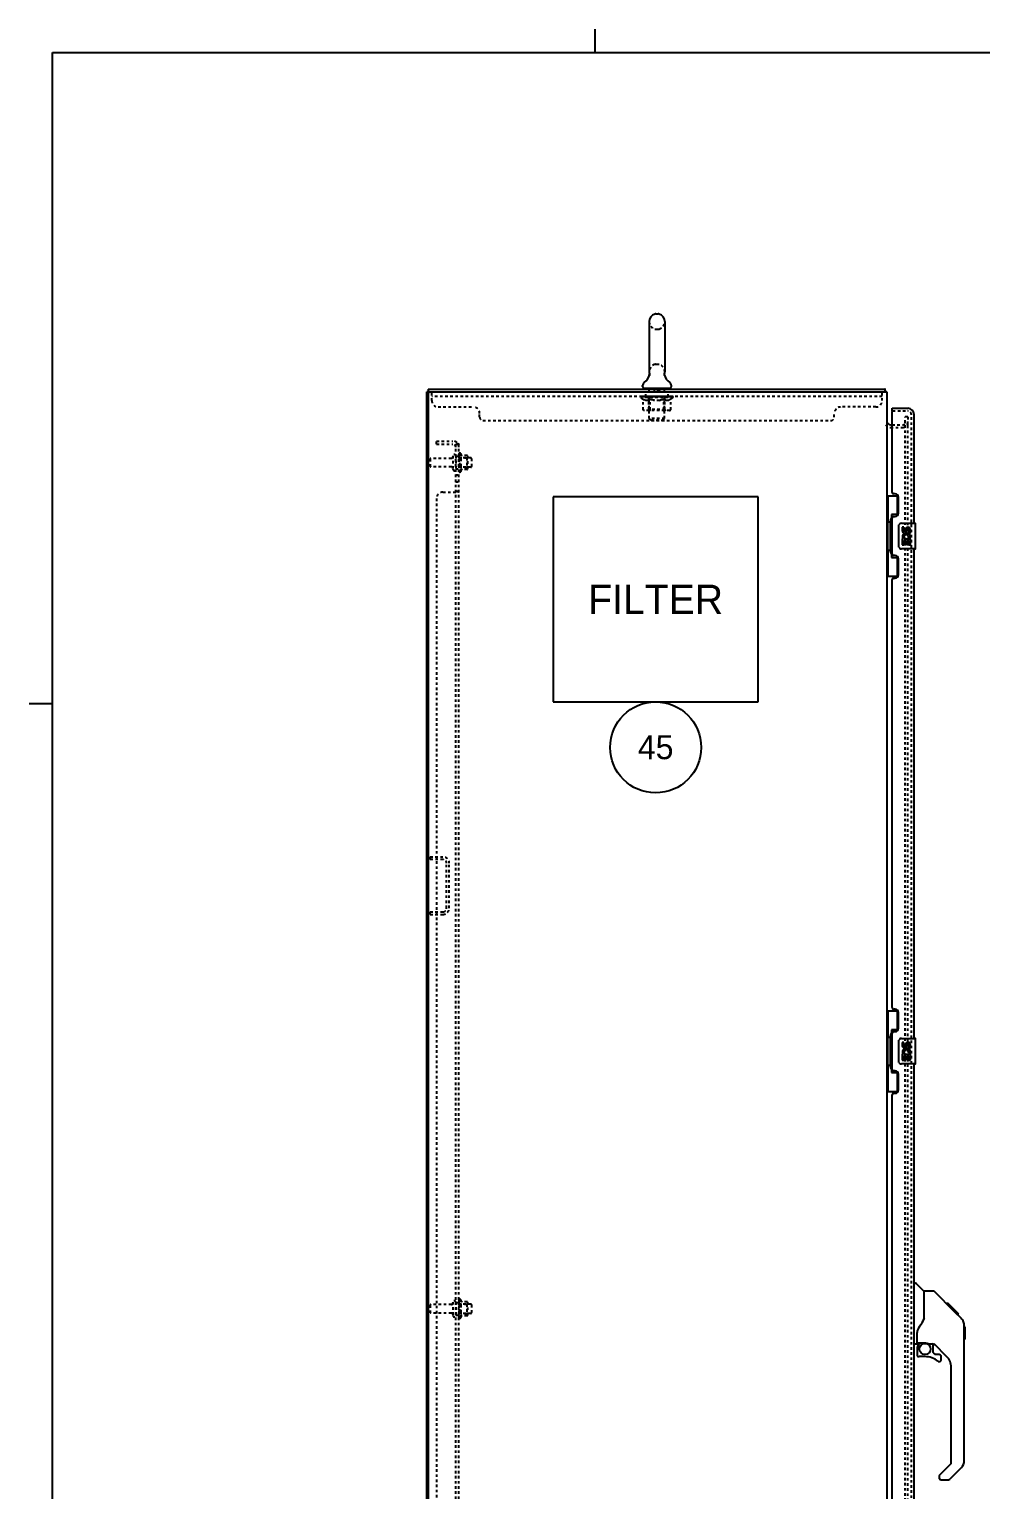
# Model space of a CAD drawing. Header units: inches. Extents: x -15 to 162, y -14 to 102.
# Drawn here: x -14.7 to 22.6, y 44.4 to 101.6 of the extents above; entities that cross this region are included whole.
import ezdxf
from ezdxf.enums import TextEntityAlignment as Align

# ---------------------------------------------------------------- set-up
doc = ezdxf.new("R2010")
doc.units = ezdxf.units.IN
doc.header["$MEASUREMENT"] = 0
doc.linetypes.add('HIDDEN', pattern=[0.2, 0.1, -0.1])
for name, color, linetype in [('ATTRIBUTE', 3, 'Continuous'), ('DEFAULT_2', 8, 'HIDDEN'), ('MAIN_OR_RIGHT_DOOR_ASSEMBLY', 7, 'Continuous'), ('SECONDARY_OR_LEFT_DOOR_ASSEMBLY', 7, 'Continuous'), ('SUBPANEL', 7, 'Continuous'), ('TITLE BLOCK', 8, 'Continuous')]:
    doc.layers.add(name, color=color, linetype=linetype)

# ---------------------------------------------------------------- blocks, each defined once
blk = doc.blocks.new('*U15')
at = {"layer": 'TITLE BLOCK'}
for p, q in [((4.125, 0), (4.125, 0.176)), ((0, -22.002), (0, 0)), ((0, 0), (33.98, 0)), ((0, -4.951), (-0.176, -4.951))]:
    blk.add_line(p, q, dxfattribs=at)
at = {"layer": 'ATTRIBUTE'}
for tag, height, p in [('DESDATE', 0.138, (29.855, -20.363)), ('DESCRIPTION1', 0.138, (29.029, -20.894)), ('DESCRIPTION2', 0.138, (29.029, -21.117)), ('SHEET', 0.22, (26.554, -21.287)), ('MACHNAME1', 0.138, (29.029, -21.614)), ('DRAWINGNUM', 0.22, (32.33, -21.7)), ('MACHNAME2', 0.138, (29.029, -21.837))]:
    blk.add_attdef(tag, text='', height=height, dxfattribs=at).set_placement(p, align=Align.MIDDLE)
blk.add_attdef('TOTAL', text='', height=0.22, dxfattribs=at).set_placement((26.554, -21.837), align=Align.MIDDLE_CENTER)
blk = doc.blocks.new('ENCLOSURE')
at = {"color": 7, "linetype": 'Continuous'}
for p, q in [((9.842, 90.437), (9.929, 90.437)), ((9.579, 90.137), (9.579, 88.162)), ((10.191, 90.137), (10.191, 88.162)), ((10.18, 88.073), (10.181, 88.078)), ((10.18, 88.068), (10.18, 88.073)), ((10.18, 88.063), (10.18, 88.068)), ((10.18, 88.058), (10.18, 88.063)), ((10.18, 88.053), (10.18, 88.058)), ((10.18, 88.048), (10.18, 88.053)), ((10.181, 88.043), (10.18, 88.048)), ((10.181, 88.078), (10.182, 88.083)), ((10.182, 88.088), (10.183, 88.092)), ((10.182, 88.083), (10.182, 88.088)), ((0.937, 87.491), (0.937, 87.387)), ((0.937, 87.491), (18.808, 87.491)), ((9.323, 87.59), (9.323, 87.63)), ((9.385, 87.521), (9.385, 87.491)), ((10.385, 87.521), (9.385, 87.521)), ((9.586, 88.019), (9.584, 88.014)), ((10.181, 88.038), (10.18, 88.043)), ((10.182, 88.033), (10.181, 88.038)), ((10.183, 88.029), (10.182, 88.033)), ((10.184, 88.025), (10.183, 88.029)), ((10.385, 87.521), (10.385, 87.491)), ((10.448, 87.59), (10.448, 87.63)), ((18.808, 87.491), (18.808, 87.387)), ((0.937, 87.387), (0.885, 87.387)), ((18.822, 87.446), (18.82, 87.461)), ((19.028, 86.095), (19.089, 86.095))]:
    blk.add_line(p, q, dxfattribs=at)
at = {"color": 3, "linetype": 'Continuous'}
for p, q in [((0.885, 15.595), (0.885, 87.387)), ((0.937, 87.387), (18.885, 87.387)), ((0.937, 87.325), (0.937, 15.658)), ((18.885, 87.387), (18.885, 15.595))]:
    blk.add_line(p, q, dxfattribs=at)
at = {"color": 7, "linetype": 'Continuous'}
for points in [[(9.588, 88.092), (9.589, 88.088), (9.589, 88.083), (9.59, 88.078), (9.591, 88.073), (9.591, 88.068), (9.591, 88.063), (9.591, 88.058), (9.591, 88.053), (9.591, 88.048), (9.59, 88.043), (9.59, 88.038), (9.589, 88.033), (9.588, 88.029), (9.587, 88.024), (9.586, 88.019)], [(18.82, 87.461), (18.82, 87.466), (18.819, 87.47), (18.819, 87.474), (18.818, 87.477), (18.818, 87.48), (18.817, 87.483), (18.816, 87.486), (18.815, 87.488), (18.813, 87.489), (18.812, 87.49), (18.811, 87.491), (18.81, 87.491), (18.808, 87.491)], [(18.835, 87.395), (18.833, 87.397), (18.832, 87.4), (18.83, 87.403), (18.829, 87.407), (18.827, 87.411), (18.826, 87.416), (18.825, 87.42), (18.824, 87.425), (18.823, 87.431), (18.823, 87.436), (18.822, 87.441), (18.822, 87.446)]]:
    blk.add_lwpolyline(points, dxfattribs=at)
for centre, radius, start, end in [((9.885, 90.137), 0.306, 105.6303, 180), ((9.842, 90.293), 0.144, 90, 105.6303), ((9.929, 90.293), 0.144, 74.3697, 90), ((9.885, 90.137), 0.306, 0, 74.3697), ((9.088, 88.178), 0.523, 304.6624, 347.2389), ((9.885, 88.162), 0.306, 180, 193.2053), ((10.683, 88.178), 0.523, 192.7611, 235.3376), ((9.885, 88.162), 0.306, 346.7947, 0), ((9.467, 87.63), 0.144, 124.6624, 180), ((9.392, 87.59), 0.069, 180, 265), ((10.379, 87.59), 0.069, 275, 0), ((10.304, 87.63), 0.144, 360, 55.3376), ((18.639, 87.245), 0.246, 35.3305, 37.3941), ((19.028, 86.238), 0.142, 180, 270)]:
    blk.add_arc(centre, radius, start, end, dxfattribs=at)
at = {"color": 3, "linetype": 'Continuous'}
blk.add_arc((1, 87.325), 0.0625, 90, 180, dxfattribs=at)
at = {"layer": 'DEFAULT_2', "color": 8, "linetype": 'HIDDEN'}
for p, q in [((9.842, 89.837), (9.929, 89.837)), ((9.842, 88.462), (9.929, 88.462)), ((9.573, 87.521), (9.573, 87.491)), ((9.585, 86.34), (9.585, 87.491)), ((9.78, 87.511), (9.78, 87.431)), ((9.99, 87.511), (9.99, 87.431)), ((10.185, 86.34), (10.185, 87.491)), ((10.198, 87.521), (10.198, 87.491)), ((1.073, 87.042), (1.073, 87.387)), ((18.698, 87.2), (1.073, 87.2)), ((9.252, 87.161), (9.252, 87.207)), ((9.352, 87.091), (9.252, 87.161)), ((10.519, 87.161), (9.252, 87.161)), ((9.262, 87.201), (9.262, 87.207)), ((9.27, 87.198), (9.27, 87.201)), ((9.27, 87.198), (10.5, 87.198)), ((9.279, 87.198), (9.279, 87.201)), ((9.28, 87.198), (9.28, 87.201)), ((9.29, 87.201), (9.29, 87.207)), ((9.307, 87.198), (9.307, 87.201)), ((9.309, 87.198), (9.309, 87.201)), ((9.337, 87.201), (9.337, 87.207)), ((9.352, 87.198), (9.352, 87.201)), ((9.352, 86.686), (9.352, 87.091)), ((9.352, 87.091), (9.366, 87.082)), ((9.354, 87.198), (9.354, 87.201)), ((9.559, 87.201), (9.357, 87.201)), ((9.379, 87.073), (9.365, 87.082)), ((9.393, 87.066), (9.379, 87.073)), ((9.406, 87.059), (9.393, 87.066)), ((9.4, 87.201), (9.4, 87.207)), ((9.402, 87.198), (9.402, 87.201)), ((9.402, 87.198), (9.402, 87.201)), ((9.405, 87.198), (9.405, 87.201)), ((9.42, 87.054), (9.406, 87.059)), ((9.413, 87.198), (9.413, 87.201)), ((9.413, 87.198), (9.413, 87.201)), ((9.416, 87.198), (9.416, 87.201)), ((9.419, 87.198), (9.419, 87.202)), ((9.433, 87.049), (9.42, 87.054)), ((9.424, 87.198), (9.424, 87.201)), ((9.537, 87.049), (9.433, 87.049)), ((9.438, 87.198), (9.438, 87.201)), ((9.448, 87.2), (9.448, 87.387)), ((9.456, 87.198), (9.456, 87.201)), ((9.457, 87.198), (9.457, 87.203)), ((9.477, 87.198), (9.477, 87.201)), ((9.477, 87.198), (9.477, 87.201)), ((9.478, 87.201), (9.478, 87.207)), ((9.488, 87.198), (9.488, 87.201)), ((9.492, 87.198), (9.492, 87.201)), ((9.502, 87.198), (9.502, 87.201)), ((9.513, 87.198), (9.513, 87.205)), ((9.528, 87.198), (9.528, 87.201)), ((9.531, 87.198), (9.531, 87.201)), ((9.537, 87.049), (9.55, 87.054)), ((9.564, 87.06), (9.55, 87.054)), ((9.559, 87.198), (9.559, 87.201)), ((9.626, 87.201), (9.564, 87.201)), ((9.578, 87.066), (9.564, 87.059)), ((9.569, 87.201), (9.569, 87.207)), ((9.573, 86.689), (9.573, 87.158)), ((9.576, 87.198), (9.576, 87.201)), ((9.591, 87.074), (9.577, 87.066)), ((9.58, 87.198), (9.58, 87.201)), ((9.586, 87.198), (9.586, 87.206)), ((9.59, 87.198), (9.59, 87.201)), ((9.605, 87.082), (9.591, 87.074)), ((9.601, 87.198), (9.601, 87.201)), ((9.619, 87.092), (9.605, 87.082)), ((9.619, 86.686), (9.619, 87.092)), ((9.619, 87.092), (9.648, 87.082)), ((9.626, 87.198), (9.626, 87.201)), ((9.7, 87.201), (9.641, 87.201)), ((9.676, 87.073), (9.648, 87.082)), ((9.662, 87.198), (9.662, 87.201)), ((9.669, 87.201), (9.669, 87.207)), ((9.673, 87.198), (9.673, 87.201)), ((9.675, 87.198), (9.675, 87.207)), ((9.704, 87.066), (9.676, 87.074)), ((9.678, 87.198), (9.678, 87.201)), ((9.685, 87.198), (9.685, 87.201)), ((9.7, 87.198), (9.7, 87.201)), ((9.732, 87.059), (9.704, 87.066)), ((9.781, 87.201), (9.726, 87.201)), ((9.759, 87.054), (9.731, 87.059)), ((9.74, 87.198), (9.74, 87.201)), ((9.786, 87.049), (9.759, 87.054)), ((9.759, 87.054), (9.786, 87.049)), ((9.771, 87.201), (9.885, 87.207)), ((9.776, 87.201), (9.776, 87.207)), ((9.776, 87.201), (9.776, 87.207)), ((9.776, 87.207), (9.776, 87.207)), ((9.776, 87.198), (9.776, 87.201)), ((9.78, 87.198), (9.78, 87.201)), ((9.781, 87.198), (9.781, 87.201)), ((9.781, 87.198), (9.781, 87.201)), ((9.984, 87.049), (9.786, 87.049)), ((9.98, 87.421), (9.79, 87.421)), ((9.865, 87.201), (9.816, 87.201)), ((9.822, 87.198), (9.822, 87.201)), ((9.865, 87.198), (9.865, 87.201)), ((9.883, 87.201), (9.883, 87.201)), ((9.883, 87.198), (9.883, 87.201)), ((9.883, 87.198), (9.883, 87.201)), ((9.885, 87.201), (9.885, 87.207)), ((9.885, 87.207), (10, 87.201)), ((9.888, 87.198), (9.888, 87.201)), ((9.888, 87.198), (9.888, 87.201)), ((9.888, 87.201), (9.888, 87.201)), ((9.906, 87.198), (9.906, 87.201)), ((9.906, 87.201), (9.955, 87.201)), ((9.949, 87.198), (9.949, 87.201)), ((9.984, 87.049), (10.012, 87.054)), ((9.99, 87.198), (9.99, 87.201)), ((9.99, 87.198), (9.99, 87.201)), ((9.99, 87.201), (10.044, 87.201)), ((9.991, 87.198), (9.991, 87.201)), ((9.995, 87.201), (9.995, 87.207)), ((9.995, 87.201), (9.995, 87.207)), ((9.995, 87.207), (9.995, 87.207)), ((9.995, 87.198), (9.995, 87.201)), ((10.04, 87.06), (10.012, 87.054)), ((10.031, 87.198), (10.031, 87.201)), ((10.068, 87.066), (10.04, 87.059)), ((10.097, 87.074), (10.068, 87.066)), ((10.071, 87.198), (10.071, 87.201)), ((10.071, 87.201), (10.13, 87.201)), ((10.086, 87.198), (10.086, 87.201)), ((10.093, 87.198), (10.093, 87.201)), ((10.096, 87.198), (10.096, 87.207)), ((10.125, 87.083), (10.096, 87.074)), ((10.098, 87.198), (10.098, 87.201)), ((10.102, 87.201), (10.102, 87.207)), ((10.109, 87.198), (10.109, 87.201)), ((10.154, 87.093), (10.125, 87.083)), ((10.145, 87.198), (10.145, 87.201)), ((10.145, 87.201), (10.207, 87.201)), ((10.154, 86.686), (10.154, 87.093)), ((10.154, 87.093), (10.169, 87.083)), ((10.184, 87.074), (10.169, 87.083)), ((10.17, 87.198), (10.17, 87.201)), ((10.18, 87.198), (10.18, 87.201)), ((10.198, 87.066), (10.184, 87.074)), ((10.185, 87.198), (10.185, 87.206)), ((10.191, 87.198), (10.191, 87.201)), ((10.195, 87.198), (10.195, 87.201)), ((10.198, 86.689), (10.198, 87.158)), ((10.213, 87.059), (10.198, 87.066)), ((10.202, 87.201), (10.202, 87.207)), ((10.212, 87.198), (10.212, 87.201)), ((10.212, 87.201), (10.519, 87.201)), ((10.227, 87.054), (10.212, 87.059)), ((10.241, 87.049), (10.227, 87.054)), ((10.24, 87.198), (10.24, 87.201)), ((10.335, 87.049), (10.241, 87.049)), ((10.243, 87.198), (10.243, 87.201)), ((10.258, 87.198), (10.258, 87.205)), ((10.269, 87.198), (10.269, 87.201)), ((10.279, 87.198), (10.279, 87.201)), ((10.283, 87.198), (10.283, 87.201)), ((10.293, 87.201), (10.293, 87.207)), ((10.294, 87.198), (10.294, 87.201)), ((10.294, 87.198), (10.294, 87.201)), ((10.314, 87.198), (10.314, 87.203)), ((10.315, 87.198), (10.315, 87.201)), ((10.323, 87.2), (10.323, 87.387)), ((10.333, 87.198), (10.333, 87.201)), ((10.335, 87.049), (10.349, 87.054)), ((10.347, 87.198), (10.347, 87.201)), ((10.363, 87.059), (10.349, 87.054)), ((10.352, 87.198), (10.352, 87.202)), ((10.355, 87.198), (10.355, 87.201)), ((10.358, 87.198), (10.358, 87.201)), ((10.358, 87.198), (10.358, 87.201)), ((10.378, 87.066), (10.363, 87.059)), ((10.365, 87.198), (10.365, 87.201)), ((10.368, 87.198), (10.368, 87.201)), ((10.369, 87.198), (10.369, 87.201)), ((10.371, 87.201), (10.371, 87.207)), ((10.392, 87.074), (10.378, 87.066)), ((10.407, 87.083), (10.392, 87.074)), ((10.397, 87.204), (10.518, 87.205)), ((10.397, 87.201), (10.397, 87.204)), ((10.422, 87.093), (10.407, 87.083)), ((10.417, 87.198), (10.417, 87.201)), ((10.419, 87.198), (10.419, 87.201)), ((10.422, 87.093), (10.519, 87.161)), ((10.422, 86.686), (10.422, 87.093)), ((10.434, 87.201), (10.434, 87.207)), ((10.462, 87.198), (10.462, 87.201)), ((10.464, 87.198), (10.464, 87.201)), ((10.481, 87.201), (10.481, 87.207)), ((10.491, 87.198), (10.491, 87.201)), ((10.492, 87.198), (10.492, 87.201)), ((10.5, 87.198), (10.5, 87.201)), ((10.509, 87.201), (10.509, 87.207)), ((10.518, 87.201), (10.518, 87.205)), ((10.519, 87.161), (10.519, 87.201)), ((18.698, 87.042), (18.698, 87.387)), ((1.323, 86.792), (2.698, 86.792)), ((2.948, 86.392), (2.948, 86.542)), ((10.379, 86.649), (9.394, 86.649)), ((9.573, 86.689), (9.533, 86.649)), ((10.198, 86.689), (9.573, 86.689)), ((9.654, 86.271), (9.585, 86.34)), ((10.185, 86.34), (9.585, 86.34)), ((9.63, 86.654), (9.628, 86.656)), ((9.635, 86.65), (9.633, 86.652)), ((9.638, 86.649), (9.635, 86.65)), ((9.641, 86.649), (9.638, 86.649)), ((10.116, 86.271), (10.185, 86.34)), ((10.198, 86.689), (10.238, 86.649)), ((16.823, 86.392), (16.823, 86.542)), ((18.448, 86.792), (17.073, 86.792)), ((19.594, 16.575), (19.594, 86.408)), ((19.698, 86.408), (19.594, 86.408)), ((19.698, 86.408), (19.698, 86.22)), ((3.078, 86.262), (16.693, 86.262)), ((9.654, 86.271), (10.116, 86.271)), ((19.028, 85.991), (19.512, 85.991)), ((19.089, 86.095), (19.512, 86.095)), ((19.698, 86.178), (19.698, 86.22)), ((19.698, 86.087), (19.698, 86.178)), ((19.698, 16.966), (19.698, 86.087)), ((1.01, 84.752), (1.01, 84.48)), ((1.842, 84.782), (1.04, 84.782)), ((1.904, 84.881), (1.904, 84.352)), ((2.01, 84.881), (2.01, 84.352)), ((2.605, 84.799), (2.01, 84.799)), ((2.135, 84.951), (2.135, 84.282)), ((2.155, 84.8), (2.135, 84.82)), ((2.155, 84.8), (2.155, 84.433)), ((2.155, 84.8), (2.451, 84.8)), ((2.205, 84.972), (2.205, 84.261)), ((2.461, 84.894), (2.233, 84.894)), ((2.451, 84.8), (2.471, 84.82)), ((2.451, 84.8), (2.451, 84.433)), ((2.471, 84.872), (2.471, 84.361)), ((2.635, 84.769), (2.635, 84.463)), ((1.842, 84.45), (1.04, 84.45)), ((2.605, 84.433), (2.01, 84.433)), ((2.155, 84.433), (2.135, 84.413)), ((2.155, 84.433), (2.451, 84.433)), ((2.461, 84.339), (2.233, 84.339)), ((2.451, 84.433), (2.471, 84.413)), ((1.01, 69.179), (1.01, 69.075)), ((1.01, 69.179), (1.514, 69.179)), ((1.514, 69.075), (1.01, 69.075)), ((1.656, 67.175), (1.656, 68.932)), ((1.76, 67.175), (1.76, 68.932)), ((1.01, 66.929), (1.01, 67.033)), ((1.01, 67.033), (1.514, 67.033)), ((1.01, 66.929), (1.514, 66.929)), ((1.01, 51.627), (1.01, 51.355)), ((1.842, 51.657), (1.04, 51.657)), ((1.904, 51.756), (1.904, 51.227)), ((2.01, 51.756), (2.01, 51.227)), ((2.605, 51.674), (2.01, 51.674)), ((2.135, 51.826), (2.135, 51.157)), ((2.155, 51.675), (2.135, 51.695)), ((2.155, 51.675), (2.155, 51.308)), ((2.155, 51.675), (2.451, 51.675)), ((2.205, 51.847), (2.205, 51.136)), ((2.461, 51.769), (2.233, 51.769)), ((2.451, 51.675), (2.471, 51.695)), ((2.451, 51.675), (2.451, 51.308)), ((2.471, 51.747), (2.471, 51.236)), ((2.635, 51.644), (2.635, 51.338)), ((1.842, 51.325), (1.04, 51.325)), ((2.605, 51.308), (2.01, 51.308)), ((2.155, 51.308), (2.135, 51.288)), ((2.155, 51.308), (2.451, 51.308)), ((2.461, 51.214), (2.233, 51.214)), ((2.451, 51.308), (2.471, 51.288))]:
    blk.add_line(p, q, dxfattribs=at)
for points in [[(9.394, 86.649), (9.389, 86.649), (9.384, 86.65), (9.379, 86.652), (9.374, 86.654), (9.37, 86.656), (9.365, 86.659), (9.361, 86.663), (9.358, 86.667), (9.355, 86.671), (9.353, 86.676), (9.352, 86.681), (9.352, 86.686)], [(9.62, 86.676), (9.619, 86.681), (9.619, 86.686)], [(9.621, 86.671), (9.62, 86.676), (9.619, 86.681), (9.619, 86.686)], [(9.633, 86.652), (9.63, 86.654), (9.628, 86.656), (9.626, 86.659), (9.624, 86.663), (9.622, 86.667), (9.621, 86.671)], [(9.626, 86.659), (9.624, 86.663), (9.622, 86.667)], [(10.133, 86.649), (10.135, 86.649), (10.138, 86.65), (10.141, 86.652), (10.143, 86.654), (10.145, 86.656), (10.147, 86.659), (10.149, 86.663), (10.151, 86.667), (10.152, 86.671), (10.153, 86.676), (10.154, 86.681), (10.154, 86.686)], [(10.379, 86.649), (10.384, 86.649), (10.389, 86.65), (10.394, 86.652), (10.399, 86.654), (10.404, 86.656), (10.408, 86.659), (10.412, 86.663), (10.415, 86.667), (10.418, 86.671), (10.42, 86.676), (10.421, 86.681), (10.422, 86.686)]]:
    blk.add_lwpolyline(points, dxfattribs=at)
for centre, radius, start, end in [((9.885, 90.137), 0.306, 180, 254.3697), ((9.842, 89.981), 0.144, 254.3697, 270), ((9.929, 89.981), 0.144, 270, 285.6303), ((9.885, 90.137), 0.306, 285.6303, 0), ((9.885, 88.162), 0.306, 105.6303, 180), ((9.842, 88.318), 0.144, 90, 105.6303), ((9.929, 88.318), 0.144, 74.3697, 90), ((9.885, 88.162), 0.306, 0, 74.3697), ((9.392, 87.59), 0.069, 265, 270), ((9.555, 87.491), 0.03, 0, 90), ((9.77, 87.511), 0.01, 0, 90), ((10, 87.511), 0.01, 90, 180), ((10.215, 87.491), 0.03, 90, 180), ((10.379, 87.59), 0.069, 270, 275), ((1.323, 87.042), 0.25, 180, 270), ((9.533, 87.158), 0.0398, 0, 90), ((9.79, 87.431), 0.01, 180, 270), ((9.98, 87.431), 0.01, 270, 360), ((10.238, 87.158), 0.0398, 90, 180), ((18.448, 87.042), 0.25, 270, 0), ((2.698, 86.542), 0.25, 0, 90), ((3.078, 86.392), 0.13, 180, 270), ((16.693, 86.392), 0.13, 270, 0), ((17.073, 86.542), 0.25, 90, 180), ((19.028, 86.238), 0.246, 217.2414, 270), ((19.512, 86.178), 0.186, 270, 0), ((19.512, 86.178), 0.0823, 270, 0), ((1.04, 84.752), 0.03, 90, 180), ((1.842, 84.845), 0.0625, 270, 360), ((1.957, 84.881), 0.053, 0, 180), ((2.174, 84.951), 0.0384, 34.4497, 180), ((1.605, 84.616), 0.698, 23.9679, 30.6631), ((2.252, 84.904), 0.01, 203.9679, 270), ((2.461, 84.884), 0.01, 5.1938, 90), ((2.33, 84.872), 0.141, 0, 5.2081), ((2.605, 84.769), 0.03, 0, 90), ((1.04, 84.48), 0.03, 180, 270), ((1.842, 84.388), 0.0625, 0, 90), ((1.957, 84.352), 0.053, 180, 0), ((2.174, 84.282), 0.0384, 180, 325.5503), ((1.605, 84.616), 0.698, 329.3369, 336.0321), ((2.252, 84.329), 0.01, 90, 156.0321), ((2.461, 84.349), 0.01, 270, 354.8062), ((2.33, 84.361), 0.141, 354.7919, 0), ((2.605, 84.463), 0.03, 270, 0), ((1.514, 68.932), 0.246, 0, 90), ((1.514, 68.932), 0.142, 0, 90), ((1.514, 67.175), 0.246, 270, 0), ((1.514, 67.175), 0.142, 270, 0), ((1.04, 51.627), 0.03, 90, 180), ((1.842, 51.72), 0.0625, 270, 360), ((1.957, 51.756), 0.053, 0, 180), ((2.174, 51.826), 0.0384, 34.4497, 180), ((1.605, 51.491), 0.698, 23.9679, 30.6631), ((2.252, 51.779), 0.01, 203.9679, 270), ((2.461, 51.759), 0.01, 5.1938, 90), ((2.33, 51.747), 0.141, 0, 5.2081), ((2.605, 51.644), 0.03, 0, 90), ((1.04, 51.355), 0.03, 180, 270), ((1.842, 51.263), 0.0625, 0, 90), ((1.957, 51.227), 0.053, 180, 0), ((2.174, 51.157), 0.0384, 180, 325.5503), ((1.605, 51.491), 0.698, 329.3369, 336.0321), ((2.252, 51.204), 0.01, 90, 156.0321), ((2.461, 51.224), 0.01, 270, 354.8062), ((2.33, 51.236), 0.141, 354.7919, 0), ((2.605, 51.338), 0.03, 270, 0)]:
    blk.add_arc(centre, radius, start, end, dxfattribs=at)
for centre, major_axis, ratio, start_param, end_param in [((9.885, 87.207), (0.633, 0.007), 0.05963, 2.96643, 3.140963), ((9.232, 87.196), (0.198, 0), 0.060556, 0.430652, 1.470503), ((9.885, 87.207), (0.633, 0), 0.060556, 3.141593, 3.316126), ((9.232, 87.189), (0.198, 0.002), 0.05963, 1.376596, 1.469874), ((9.885, 87.207), (0.633, 0.013), 0.05688, 2.791345, 2.965878), ((9.277, 87.196), (0.198, -0.002), 0.05963, 0.605815, 1.645666), ((9.208, 87.196), (0.198, 0.002), 0.05963, 0.25549, 1.295341), ((9.885, 87.207), (0.633, -0.007), 0.05963, -2.96643, -2.791898), ((9.277, 87.189), (0.198, 0), 0.060556, 1.551758, 1.645036), ((9.208, 87.189), (0.198, 0.004), 0.05688, 1.20151, 1.294789), ((9.278, 87.191), (0.164, 0.002), 0.05963, 1.065228, 1.614276), ((9.258, 87.191), (0.164, 0.003), 0.05688, 0.890143, 1.43919), ((9.316, 87.191), (0.164, 0), 0.060556, 1.240391, 1.789438), ((9.885, 87.207), (0.633, 0.019), 0.052395, 2.616403, 2.790936), ((9.339, 87.196), (0.198, -0.004), 0.05688, 0.7809, 1.820751), ((9.204, 87.196), (0.198, 0.004), 0.05688, 0.080405, 1.120256), ((9.885, 87.207), (0.633, -0.013), 0.05688, -2.791345, -2.616812), ((9.339, 87.189), (0.198, -0.002), 0.05963, 1.72692, 1.820198), ((9.204, 87.189), (0.198, 0.006), 0.052395, 1.026568, 1.119847), ((9.257, 87.191), (0.164, 0.005), 0.052395, 0.715201, 1.264248), ((9.371, 87.191), (0.164, -0.002), 0.05963, 1.415553, 1.9646), ((9.885, 87.207), (0.633, 0.025), 0.046319, 2.441654, 2.616187), ((9.418, 87.196), (0.198, -0.006), 0.052395, 0.955842, 1.995693), ((9.221, 87.196), (0.198, 0.006), 0.052395, -0.094537, 0.945314), ((9.885, 87.207), (0.633, -0.019), 0.052395, -2.616403, -2.44187), ((9.418, 87.189), (0.198, -0.004), 0.05688, 1.902006, 1.995284), ((9.221, 87.189), (0.198, 0.008), 0.046319, 0.851819, 0.945098), ((9.276, 87.191), (0.164, 0.006), 0.046319, 0.540452, 1.089499), ((9.443, 87.191), (0.164, -0.003), 0.05688, 1.590638, 2.139686), ((9.885, 87.207), (0.633, 0.029), 0.038841, 2.267123, 2.441656), ((9.512, 87.196), (0.198, -0.008), 0.046319, 1.130591, 2.170442), ((9.258, 87.196), (0.198, 0.008), 0.046319, -0.269286, 0.770565), ((9.885, 87.207), (0.633, -0.025), 0.046319, -2.441654, -2.267121), ((9.512, 87.189), (0.198, -0.006), 0.052395, 2.076947, 2.170226), ((9.258, 87.189), (0.198, 0.009), 0.038841, 0.677289, 0.770567), ((9.313, 87.191), (0.164, 0.008), 0.038841, 0.365921, 0.914969), ((9.527, 87.191), (0.164, -0.005), 0.052395, 1.76558, 2.314627), ((9.617, 87.196), (0.198, -0.009), 0.038841, 1.305122, 2.344973), ((9.885, 87.207), (0.633, 0.033), 0.030195, 2.09281, 2.267343), ((9.315, 87.196), (0.198, 0.009), 0.038841, -0.443817, 0.596034), ((9.885, 87.207), (0.633, -0.029), 0.038841, -2.267123, -2.092591), ((9.617, 87.189), (0.198, -0.008), 0.046319, 2.251696, 2.344975), ((9.315, 87.189), (0.198, 0.01), 0.030195, 0.502975, 0.596254), ((9.367, 87.191), (0.164, 0.009), 0.030195, 0.191608, 0.740655), ((9.623, 87.191), (0.164, -0.006), 0.046319, 1.940329, 2.489376), ((9.388, 87.196), (0.198, 0.01), 0.030195, -0.61813, 0.421721), ((9.73, 87.196), (0.198, -0.01), 0.030195, 1.479435, 2.519286), ((9.885, 87.207), (0.633, 0.036), 0.020645, 1.918687, 2.09322), ((9.885, 87.207), (0.633, -0.033), 0.030195, -2.09281, -1.918277), ((9.73, 87.189), (0.198, -0.009), 0.038841, 2.426227, 2.519505), ((9.388, 87.189), (0.198, 0.011), 0.020645, 0.328852, 0.422131), ((9.437, 87.191), (0.164, 0.009), 0.020645, 0.017485, 0.566532), ((9.726, 87.191), (0.164, -0.008), 0.038841, 2.11486, 2.663907), ((9.477, 87.196), (0.198, 0.011), 0.020645, -0.792253, 0.247598), ((9.847, 87.196), (0.198, -0.011), 0.020645, 1.653558, 2.693409), ((9.885, 87.207), (0.633, 0.038), 0.010478, 1.744704, 1.919237), ((9.885, 87.207), (0.633, -0.036), 0.020645, -1.918687, -1.744154), ((9.847, 87.189), (0.198, -0.01), 0.030195, 2.60054, 2.693819), ((9.477, 87.189), (0.198, 0.012), 0.010478, 0.154869, 0.248148), ((9.521, 87.191), (0.164, 0.01), 0.010478, 6.126688, 6.675735), ((9.834, 87.191), (0.164, -0.009), 0.030195, 2.289173, 2.83822), ((9.578, 87.196), (0.198, 0.012), 0.010478, -0.966236, -0.000846), ((9.966, 87.196), (0.198, -0.012), 0.010478, 1.827541, 2.867392), ((9.885, 87.207), (0.633, -0.038), 0.010478, -1.744704, -1.570171), ((9.966, 87.189), (0.198, -0.011), 0.020645, 2.774664, 2.867942), ((9.944, 87.191), (0.164, -0.009), 0.020645, 2.463296, 3.012344), ((9.805, 87.196), (0.198, 0.012), 0.010478, 0.274201, 1.314052), ((9.719, 87.191), (0.164, 0.01), 0.010478, -0.000483, 0.504314), ((9.688, 87.189), (0.198, 0.012), 0.010478, 0.099668, 0.192946), ((9.885, 87.207), (0.633, 0.038), 0.010478, -1.571421, -1.396888), ((10.083, 87.189), (0.198, -0.012), 0.010478, 2.948646, 3.041925), ((10.052, 87.191), (0.164, -0.01), 0.010478, 2.637279, 3.142076), ((9.924, 87.196), (0.198, 0.011), 0.020645, 0.448184, 1.488034), ((9.827, 87.191), (0.164, 0.009), 0.020645, 0.129249, 0.678296), ((9.805, 87.189), (0.198, 0.011), 0.020645, 0.273651, 0.366929), ((10.193, 87.196), (0.198, -0.012), 0.010478, -3.140747, -2.175357), ((9.885, 87.207), (0.633, 0.036), 0.020645, -1.397439, -1.222906), ((9.885, 87.207), (0.633, -0.038), 0.010478, 1.222355, 1.396888), ((10.041, 87.196), (0.198, 0.01), 0.030195, 0.622307, 1.662158), ((9.937, 87.191), (0.164, 0.009), 0.030195, 0.303372, 0.852419), ((10.25, 87.191), (0.164, -0.01), 0.010478, 2.749043, 3.29809), ((10.294, 87.196), (0.198, -0.011), 0.020645, 2.893995, 3.933846), ((9.924, 87.189), (0.198, 0.01), 0.030195, 0.447774, 0.541052), ((10.294, 87.189), (0.198, -0.012), 0.010478, 2.893445, 2.986723), ((9.885, 87.207), (0.633, 0.033), 0.030195, -1.223315, -1.048783), ((9.885, 87.207), (0.633, -0.036), 0.020645, 1.048373, 1.222906), ((10.154, 87.196), (0.198, 0.009), 0.038841, 0.79662, 1.836471), ((10.045, 87.191), (0.164, 0.008), 0.038841, 0.477686, 1.026733), ((10.334, 87.191), (0.164, -0.009), 0.020645, 2.57506, 3.124108), ((10.383, 87.196), (0.198, -0.01), 0.030195, 2.719872, 3.759723), ((10.259, 87.196), (0.198, 0.008), 0.046319, 0.971151, 2.011002), ((10.041, 87.189), (0.198, 0.009), 0.038841, 0.622087, 0.715366), ((10.383, 87.189), (0.198, -0.011), 0.020645, 2.719462, 2.812741), ((9.885, 87.207), (0.633, 0.029), 0.038841, -1.049002, -0.874469), ((9.885, 87.207), (0.633, -0.033), 0.030195, 0.87425, 1.048783), ((10.148, 87.191), (0.164, 0.006), 0.046319, 0.652216, 1.201263), ((10.353, 87.196), (0.198, 0.006), 0.052395, 1.1459, 2.185751), ((10.404, 87.191), (0.164, -0.009), 0.030195, 2.400937, 2.949985), ((10.456, 87.196), (0.198, -0.009), 0.038841, 2.545558, 3.585409), ((10.244, 87.191), (0.164, 0.005), 0.052395, 0.826965, 1.376012), ((10.154, 87.189), (0.198, 0.008), 0.046319, 0.796618, 0.889896), ((10.456, 87.189), (0.198, -0.01), 0.030195, 2.545339, 2.638617), ((10.432, 87.196), (0.198, 0.004), 0.05688, 1.320842, 2.360692), ((9.885, 87.207), (0.633, 0.025), 0.046319, -0.874471, -0.699939), ((9.885, 87.207), (0.633, -0.029), 0.038841, 0.699936, 0.874469), ((10.513, 87.196), (0.198, -0.008), 0.046319, 2.371028, 3.410879), ((10.458, 87.191), (0.164, -0.008), 0.038841, 2.226624, 2.775671), ((10.494, 87.196), (0.198, 0.002), 0.05963, 1.495927, 2.535778), ((10.328, 87.191), (0.164, 0.003), 0.05688, 1.001907, 1.550954), ((10.55, 87.196), (0.198, -0.006), 0.052395, 2.196279, 3.23613), ((10.495, 87.191), (0.164, -0.006), 0.046319, 2.052093, 2.601141), ((10.259, 87.189), (0.198, 0.006), 0.052395, 0.971367, 1.064645), ((10.513, 87.189), (0.198, -0.009), 0.038841, 2.371026, 2.464304), ((10.539, 87.196), (0.198, 0), 0.060556, 2.364024, 2.71094), ((10.567, 87.196), (0.198, -0.004), 0.05688, 2.021337, 3.061188), ((9.885, 87.207), (0.633, 0.019), 0.052395, -0.699723, -0.52519), ((10.563, 87.196), (0.198, -0.002), 0.05963, 1.846251, 2.886102), ((9.885, 87.207), (0.633, -0.025), 0.046319, 0.525406, 0.699939), ((10.4, 87.191), (0.164, 0.002), 0.05963, 1.176993, 1.72604), ((10.514, 87.191), (0.164, -0.005), 0.052395, 1.877344, 2.426392), ((10.455, 87.191), (0.164, 0), 0.060556, 1.352155, 1.901202), ((10.513, 87.191), (0.164, -0.003), 0.05688, 1.702402, 2.25145), ((10.493, 87.191), (0.164, -0.002), 0.05963, 1.527317, 2.076364), ((10.353, 87.189), (0.198, 0.004), 0.05688, 1.146309, 1.239587), ((10.55, 87.189), (0.198, -0.008), 0.046319, 2.196495, 2.289773), ((9.885, 87.207), (0.633, 0.013), 0.05688, -0.524781, -0.350248), ((9.885, 87.207), (0.633, -0.019), 0.052395, 0.350657, 0.52519), ((10.539, 87.189), (0.198, -0.002), 0.05963, 1.764997, 1.971333), ((10.432, 87.189), (0.198, 0.002), 0.05963, 1.321394, 1.414673), ((10.567, 87.189), (0.198, -0.006), 0.052395, 2.021746, 2.115024), ((9.885, 87.207), (0.633, 0.007), 0.05963, -0.349695, -0.175162), ((9.885, 87.207), (0.633, -0.013), 0.05688, 0.175715, 0.350248), ((10.494, 87.189), (0.198, 0), 0.060556, 1.496556, 1.589835), ((10.563, 87.189), (0.198, -0.004), 0.05688, 1.846804, 1.940083), ((9.885, 87.207), (0.633, -0.007), 0.05963, 6.27665, 6.458348), ((9.885, 87.207), (0.633, 0), 0.060556, -0.174533, -0.058352)]:
    blk.add_ellipse(centre, major_axis=major_axis, ratio=ratio, start_param=start_param, end_param=end_param, dxfattribs=at)
at = {"layer": 'MAIN_OR_RIGHT_DOOR_ASSEMBLY', "color": 8, "linetype": 'HIDDEN'}
for p, q in [((19.109, 86.637), (19.697, 86.637)), ((19.839, 16.488), (19.839, 86.495))]:
    blk.add_line(p, q, dxfattribs=at)
blk.add_arc((19.697, 86.495), 0.142, 0, 90, dxfattribs=at)
at = {"layer": 'MAIN_OR_RIGHT_DOOR_ASSEMBLY', "color": 7, "linetype": 'Continuous'}
for centre, radius, start, end in [((20.081, 50.175), 0.0197, 180, 270), ((20.258, 49.936), 0.197, 135, 180), ((20.14, 49.698), 0.0787, 180, 270), ((20.928, 49.5), 0.0787, 230.4788, 0), ((20.928, 49.62), 0.0787, 0, 90), ((21.518, 45.552), 0.394, 315, 0), ((21.006, 44.877), 0.0787, 192.2116, 270), ((21.289, 44.877), 0.0787, 270, 315)]:
    blk.add_arc(centre, radius, start, end, dxfattribs=at)
at = {"layer": 'SECONDARY_OR_LEFT_DOOR_ASSEMBLY', "color": 7, "linetype": 'Continuous'}
for p, q in [((19.089, 86.637), (19.089, 86.741)), ((19.109, 86.637), (19.089, 86.637)), ((18.885, 83.316), (19.326, 83.316)), ((18.924, 83.316), (18.924, 82.291)), ((19.289, 83.316), (19.289, 82.537)), ((19.025, 82.322), (19.025, 82.342)), ((19.062, 82.581), (19.062, 80.901)), ((19.289, 82.581), (19.062, 82.581)), ((18.903, 82.291), (18.903, 81.191)), ((18.903, 82.291), (19.025, 82.291)), ((19.025, 81.191), (19.025, 82.291)), ((19.349, 81.341), (19.349, 82.141)), ((19.448, 82.241), (19.988, 82.241)), ((19.486, 82.087), (19.486, 81.951)), ((19.549, 82.087), (19.486, 82.087)), ((19.549, 81.951), (19.549, 82.087)), ((19.614, 82.014), (19.614, 81.944)), ((19.675, 81.951), (19.675, 81.993)), ((19.738, 81.993), (19.738, 81.857)), ((19.738, 81.857), (19.8, 81.857)), ((19.8, 81.857), (19.8, 81.993)), ((20.003, 81.256), (20.003, 82.226)), ((18.903, 81.191), (19.025, 81.191)), ((18.924, 81.191), (18.924, 80.166)), ((19.988, 81.241), (19.448, 81.241)), ((19.486, 81.626), (19.486, 81.396)), ((19.504, 81.626), (19.486, 81.626)), ((19.486, 81.396), (19.549, 81.396)), ((19.539, 81.626), (19.566, 81.645)), ((19.539, 81.626), (19.8, 81.626)), ((19.549, 81.396), (19.549, 81.563)), ((19.549, 81.563), (19.614, 81.563)), ((19.614, 81.563), (19.614, 81.427)), ((19.614, 81.427), (19.675, 81.427)), ((19.675, 81.427), (19.675, 81.563)), ((19.675, 81.563), (19.738, 81.563)), ((19.73, 81.662), (19.788, 81.637)), ((19.738, 81.563), (19.738, 81.396)), ((19.738, 81.396), (19.8, 81.396)), ((19.8, 81.396), (19.8, 81.626)), ((19.025, 81.141), (19.025, 81.161)), ((19.062, 80.901), (19.289, 80.901)), ((19.289, 80.946), (19.289, 80.166)), ((18.885, 80.166), (19.326, 80.166)), ((18.885, 63.15), (19.326, 63.15)), ((18.924, 63.15), (18.924, 62.125)), ((19.289, 63.15), (19.289, 62.37)), ((19.062, 62.415), (19.062, 60.735)), ((19.289, 62.415), (19.062, 62.415)), ((18.903, 62.125), (18.903, 61.025)), ((18.903, 62.125), (19.025, 62.125)), ((19.025, 62.155), (19.025, 62.176)), ((19.025, 61.025), (19.025, 62.125)), ((19.349, 61.175), (19.349, 61.975)), ((19.448, 62.075), (19.988, 62.075)), ((19.486, 61.921), (19.486, 61.784)), ((19.549, 61.921), (19.486, 61.921)), ((19.549, 61.784), (19.549, 61.921)), ((19.614, 61.847), (19.614, 61.778)), ((19.675, 61.784), (19.675, 61.826)), ((19.738, 61.826), (19.738, 61.69)), ((19.8, 61.69), (19.8, 61.826)), ((20.003, 61.09), (20.003, 62.06)), ((19.486, 61.459), (19.486, 61.229)), ((19.504, 61.459), (19.486, 61.459)), ((19.486, 61.229), (19.549, 61.229)), ((19.539, 61.459), (19.566, 61.479)), ((19.539, 61.459), (19.8, 61.459)), ((19.549, 61.229), (19.549, 61.396)), ((19.549, 61.396), (19.614, 61.396)), ((19.614, 61.396), (19.614, 61.26)), ((19.614, 61.26), (19.675, 61.26)), ((19.675, 61.26), (19.675, 61.396)), ((19.675, 61.396), (19.738, 61.396)), ((19.73, 61.495), (19.788, 61.47)), ((19.738, 61.69), (19.8, 61.69)), ((19.738, 61.396), (19.738, 61.229)), ((19.738, 61.229), (19.8, 61.229)), ((19.8, 61.229), (19.8, 61.459)), ((18.903, 61.025), (19.025, 61.025)), ((18.924, 61.025), (18.924, 60)), ((19.025, 60.974), (19.025, 60.995)), ((19.062, 60.735), (19.289, 60.735)), ((19.289, 60.78), (19.289, 60)), ((19.988, 61.075), (19.448, 61.075)), ((18.885, 60), (19.326, 60)), ((19.943, 52.495), (20.006, 52.495)), ((20.331, 52.186), (20.034, 52.484)), ((20.337, 51.076), (20.337, 52.18)), ((20.698, 52.18), (20.337, 52.18)), ((21.519, 51.392), (20.754, 52.157)), ((21.275, 51.703), (21.208, 51.703)), ((21.283, 51.696), (21.216, 51.696)), ((21.292, 51.686), (21.226, 51.686)), ((21.299, 51.679), (21.232, 51.679)), ((21.307, 51.671), (21.24, 51.671)), ((21.326, 51.652), (21.26, 51.652)), ((21.275, 51.703), (21.602, 51.376)), ((21.349, 51.629), (21.282, 51.629)), ((21.372, 51.606), (21.306, 51.606)), ((21.396, 51.582), (21.329, 51.582)), ((21.42, 51.558), (21.353, 51.558)), ((21.443, 51.535), (21.377, 51.535)), ((21.466, 51.512), (21.399, 51.512)), ((21.486, 51.492), (21.419, 51.492)), ((21.503, 51.475), (21.436, 51.475)), ((21.506, 51.405), (21.436, 51.475)), ((21.516, 51.462), (21.45, 51.462)), ((21.52, 51.458), (21.454, 51.458)), ((21.523, 51.456), (21.456, 51.456)), ((21.523, 51.455), (21.456, 51.455)), ((21.524, 51.454), (21.457, 51.454)), ((21.526, 51.452), (21.459, 51.452)), ((21.531, 51.447), (21.464, 51.447)), ((21.537, 51.442), (21.47, 51.442)), ((21.55, 51.428), (21.483, 51.428)), ((21.565, 51.413), (21.499, 51.413)), ((21.573, 51.405), (21.506, 51.405)), ((21.519, 51.392), (21.506, 51.405)), ((21.58, 51.398), (21.513, 51.398)), ((21.519, 51.392), (21.797, 51.114)), ((21.592, 51.386), (21.525, 51.386)), ((21.597, 51.381), (21.53, 51.381)), ((21.601, 51.378), (21.534, 51.378)), ((21.603, 51.376), (21.536, 51.376)), ((21.602, 51.376), (21.536, 51.376)), ((21.602, 51.376), (21.536, 51.376)), ((21.691, 51.287), (21.603, 51.376)), ((21.62, 51.291), (21.687, 51.291)), ((21.688, 51.29), (21.622, 51.29)), ((21.691, 51.287), (21.624, 51.287)), ((20.062, 50.153), (20.062, 50.56)), ((21.912, 50.836), (21.911, 50.865)), ((21.912, 45.552), (21.912, 50.836)), ((21.932, 50.785), (21.912, 50.805)), ((21.932, 50.785), (21.932, 50.309)), ((19.943, 50.114), (20.022, 50.114)), ((20.062, 49.936), (20.062, 49.698)), ((20.081, 50.155), (20.377, 50.155)), ((20.119, 50.075), (20.199, 50.155)), ((20.125, 50.069), (20.122, 50.072)), ((20.129, 50.065), (20.125, 50.069)), ((20.134, 50.061), (20.129, 50.065)), ((20.377, 50.155), (20.383, 50.155)), ((20.562, 50.114), (20.649, 50.114)), ((20.692, 49.782), (20.692, 50.109)), ((20.695, 49.774), (20.767, 49.702)), ((21.227, 49.617), (20.726, 50.119)), ((21.932, 50.309), (21.912, 50.289)), ((20.377, 49.62), (20.14, 49.62)), ((20.928, 49.698), (20.775, 49.698)), ((21.006, 49.5), (21.006, 49.62)), ((21.4, 45.467), (21.4, 49.2)), ((20.942, 44.975), (21.377, 45.411)), ((21.797, 45.274), (21.344, 44.822)), ((20.928, 44.942), (20.928, 44.877)), ((21.006, 44.799), (21.289, 44.799))]:
    blk.add_line(p, q, dxfattribs=at)
at = {"layer": 'SECONDARY_OR_LEFT_DOOR_ASSEMBLY', "color": 3, "linetype": 'Continuous'}
for p, q in [((19.089, 86.741), (19.697, 86.741)), ((19.089, 83.449), (19.089, 86.617)), ((19.943, 82.241), (19.943, 86.495)), ((19.209, 83.389), (19.149, 83.389)), ((19.339, 82.639), (19.339, 83.259)), ((19.089, 81.034), (19.089, 82.449)), ((19.149, 82.509), (19.209, 82.509)), ((19.943, 62.075), (19.943, 81.241)), ((19.209, 80.974), (19.149, 80.974)), ((19.339, 80.224), (19.339, 80.844)), ((19.149, 80.094), (19.209, 80.094)), ((19.089, 63.282), (19.089, 80.034)), ((19.209, 63.222), (19.149, 63.222)), ((19.339, 62.472), (19.339, 63.092)), ((19.149, 62.342), (19.209, 62.342)), ((19.089, 60.867), (19.089, 62.282)), ((19.209, 60.807), (19.149, 60.807)), ((19.339, 60.057), (19.339, 60.677)), ((19.943, 41.908), (19.943, 61.075)), ((19.089, 43.116), (19.089, 59.867)), ((19.149, 59.927), (19.209, 59.927))]:
    blk.add_line(p, q, dxfattribs=at)
at = {"layer": 'SECONDARY_OR_LEFT_DOOR_ASSEMBLY', "color": 8, "linetype": 'HIDDEN'}
for p, q in [((19.109, 86.637), (19.697, 86.637)), ((19.839, 16.488), (19.839, 86.495))]:
    blk.add_line(p, q, dxfattribs=at)
at = {"layer": 'SECONDARY_OR_LEFT_DOOR_ASSEMBLY', "color": 7, "linetype": 'Continuous'}
for points in [[(19.062, 82.558), (19.063, 82.554), (19.063, 82.551), (19.064, 82.547), (19.065, 82.542), (19.067, 82.538), (19.069, 82.532), (19.072, 82.527), (19.074, 82.521), (19.078, 82.515), (19.082, 82.508), (19.086, 82.5), (19.091, 82.492), (19.096, 82.484), (19.098, 82.48)], [(19.349, 82.141), (19.349, 82.148), (19.349, 82.154), (19.35, 82.16), (19.352, 82.166), (19.353, 82.172), (19.355, 82.178)], [(19.355, 81.305), (19.353, 81.311), (19.352, 81.317), (19.35, 81.323), (19.349, 81.329), (19.349, 81.335), (19.349, 81.341)], [(19.098, 81.002), (19.096, 80.999), (19.091, 80.991), (19.086, 80.983), (19.082, 80.975), (19.078, 80.968), (19.074, 80.962), (19.072, 80.956), (19.069, 80.95), (19.067, 80.945), (19.065, 80.941), (19.064, 80.936), (19.063, 80.932), (19.063, 80.929), (19.062, 80.925)], [(19.062, 62.391), (19.063, 62.388), (19.063, 62.384), (19.064, 62.38), (19.065, 62.376), (19.067, 62.371), (19.069, 62.366), (19.072, 62.36), (19.074, 62.354), (19.078, 62.348), (19.082, 62.341), (19.086, 62.334), (19.091, 62.326), (19.096, 62.317), (19.098, 62.314)], [(19.349, 61.975), (19.349, 61.981), (19.349, 61.987), (19.35, 61.993), (19.352, 61.999), (19.353, 62.005), (19.355, 62.011)], [(19.355, 61.139), (19.353, 61.144), (19.352, 61.15), (19.35, 61.156), (19.349, 61.162), (19.349, 61.168), (19.349, 61.175)], [(19.098, 60.836), (19.096, 60.832), (19.091, 60.824), (19.086, 60.816), (19.082, 60.809), (19.078, 60.802), (19.074, 60.795), (19.072, 60.789), (19.069, 60.784), (19.067, 60.779), (19.065, 60.774), (19.064, 60.77), (19.063, 60.766), (19.063, 60.762), (19.062, 60.759)], [(20.754, 52.157), (20.746, 52.164), (20.738, 52.17), (20.729, 52.174), (20.719, 52.178), (20.709, 52.18), (20.698, 52.18)], [(21.436, 51.475), (21.414, 51.497), (21.392, 51.52)], [(20.337, 51.138), (20.317, 51.082), (20.286, 51.012), (20.249, 50.941), (20.207, 50.869), (20.16, 50.795), (20.115, 50.73)], [(21.912, 50.836), (21.911, 50.865), (21.906, 50.906), (21.896, 50.947), (21.882, 50.986), (21.864, 51.024), (21.842, 51.06), (21.817, 51.092), (21.797, 51.114)], [(20.115, 50.73), (20.104, 50.714), (20.089, 50.685), (20.077, 50.653), (20.068, 50.619), (20.063, 50.584), (20.062, 50.56)], [(20.134, 50.061), (20.124, 50.051), (20.115, 50.04), (20.108, 50.028), (20.101, 50.016), (20.095, 50.004), (20.09, 49.991), (20.087, 49.977), (20.084, 49.964), (20.082, 49.95), (20.082, 49.936)], [(20.122, 50.072), (20.121, 50.074), (20.12, 50.074), (20.119, 50.075), (20.119, 50.075)], [(20.383, 50.155), (20.403, 50.154), (20.424, 50.151), (20.445, 50.147), (20.465, 50.143), (20.483, 50.137), (20.499, 50.132), (20.513, 50.127), (20.525, 50.123), (20.535, 50.119), (20.544, 50.116), (20.552, 50.114), (20.56, 50.114), (20.561, 50.114)]]:
    blk.add_lwpolyline(points, dxfattribs=at)
blk.add_circle((20.377, 49.915), 0.217, dxfattribs=at)
at = {"layer": 'SECONDARY_OR_LEFT_DOOR_ASSEMBLY', "color": 3, "linetype": 'Continuous'}
for centre, radius, start, end in [((19.109, 86.617), 0.02, 90, 180), ((19.697, 86.495), 0.246, 0, 90), ((19.149, 83.449), 0.06, 180, 270), ((19.209, 83.259), 0.13, 0, 90), ((19.149, 82.449), 0.06, 90, 180), ((19.209, 82.639), 0.13, 270, 0), ((19.149, 81.034), 0.06, 180, 270), ((19.209, 80.844), 0.13, 0, 90), ((19.149, 80.034), 0.06, 90, 180), ((19.209, 80.224), 0.13, 270, 0), ((19.149, 63.282), 0.06, 180, 270), ((19.209, 63.092), 0.13, 0, 90), ((19.149, 62.282), 0.06, 90, 180), ((19.209, 62.472), 0.13, 270, 0), ((19.149, 60.867), 0.06, 180, 270), ((19.209, 60.677), 0.13, 0, 90), ((19.209, 60.057), 0.13, 270, 0), ((19.149, 59.867), 0.06, 90, 180)]:
    blk.add_arc(centre, radius, start, end, dxfattribs=at)
at = {"layer": 'SECONDARY_OR_LEFT_DOOR_ASSEMBLY', "color": 8, "linetype": 'HIDDEN'}
blk.add_arc((19.697, 86.495), 0.142, 0, 90, dxfattribs=at)
at = {"layer": 'SECONDARY_OR_LEFT_DOOR_ASSEMBLY', "color": 7, "linetype": 'Continuous'}
for centre, radius, start, end in [((19.448, 82.141), 0.1, 90, 158.7946), ((19.58, 81.951), 0.0943, 180, 0), ((19.643, 81.699), 0.157, 336.5966, 161.8791), ((19.58, 81.951), 0.0314, 180, 261.2295), ((19.643, 81.699), 0.0943, 336.5966, 215.1122), ((19.58, 81.956), 0.0362, 263.4285, 341.7628), ((19.706, 81.993), 0.0943, 68.6999, 167.4338), ((19.706, 81.993), 0.0314, 0, 180.0485), ((19.706, 81.993), 0.0943, 0, 68.6704), ((19.988, 82.226), 0.015, 0, 90), ((19.448, 81.341), 0.1, 201.205, 270), ((19.64, 81.699), 0.154, 161.4199, 206.1963), ((19.643, 81.699), 0.157, 205.737, 207.8532), ((19.988, 81.256), 0.015, 270, 0), ((19.448, 61.975), 0.1, 90, 158.7946), ((19.58, 61.784), 0.0943, 180, 0), ((19.58, 61.784), 0.0314, 180, 261.2295), ((19.58, 61.789), 0.0362, 263.4285, 341.7628), ((19.706, 61.826), 0.0943, 68.6999, 167.4338), ((19.706, 61.826), 0.0314, 0, 180.0485), ((19.706, 61.826), 0.0943, 0, 68.6704), ((19.988, 62.06), 0.015, 0, 90), ((19.64, 61.533), 0.154, 161.4199, 206.1963), ((19.643, 61.533), 0.157, 336.5966, 161.8791), ((19.643, 61.533), 0.157, 205.737, 207.8532), ((19.643, 61.533), 0.0943, 336.5966, 215.1122), ((19.448, 61.175), 0.1, 201.205, 270), ((19.988, 61.09), 0.015, 270, 0), ((20.006, 52.456), 0.0394, 45, 90), ((20.317, 52.172), 0.0197, 7.5, 45), ((20.022, 50.153), 0.0394, 270, 0), ((20.081, 50.175), 0.0197, 180, 270), ((20.258, 49.936), 0.197, 135, 180), ((20.649, 49.917), 0.197, 45, 90), ((20.703, 49.782), 0.0118, 180, 225), ((20.14, 49.698), 0.0787, 180, 270), ((20.377, 48.832), 0.787, 50.4788, 90), ((20.775, 49.71), 0.0118, 225, 270), ((20.928, 49.5), 0.0787, 230.4788, 0), ((20.928, 49.62), 0.0787, 0, 90), ((20.81, 49.2), 0.591, 0, 45), ((21.321, 45.467), 0.0787, 315, 0), ((21.518, 45.552), 0.394, 315, 0), ((20.975, 44.942), 0.0472, 135, 180), ((21.006, 44.877), 0.0787, 180, 270), ((21.289, 44.877), 0.0787, 270, 315)]:
    blk.add_arc(centre, radius, start, end, dxfattribs=at)
for centre, start_param, end_param in [((19.13, 82.332), 0.699287, 1.51401), ((19.13, 82.332), -4.655602, -3.84088), ((19.13, 81.151), 0.699287, 1.51401), ((19.13, 81.151), -4.655602, -3.84088), ((19.13, 62.165), 0.699287, 1.51401), ((19.13, 62.165), -4.655602, -3.84088), ((19.13, 60.984), 0.699287, 1.51401), ((19.13, 60.984), -4.655602, -3.84088)]:
    blk.add_ellipse(centre, major_axis=(0, 0.18), ratio=0.579493, start_param=start_param, end_param=end_param, dxfattribs=at)
at = {"layer": 'SUBPANEL', "color": 8, "linetype": 'HIDDEN'}
for p, q in [((1.26, 85.335), (1.26, 85.46)), ((1.26, 85.46), (1.898, 85.46)), ((1.26, 85.335), (1.898, 85.335)), ((2.082, 85.374), (1.985, 85.294)), ((2.01, 17.648), (2.01, 85.335)), ((2.01, 85.335), (2.135, 85.335)), ((2.135, 17.648), (2.135, 85.335)), ((2.01, 84.866), (2.135, 84.866)), ((2.01, 84.366), (2.135, 84.366)), ((2.01, 84.138), (2.135, 84.138)), ((1.996, 83.48), (2, 83.483)), ((2.01, 83.857), (2.135, 83.857)), ((2.01, 83.496), (2.135, 83.496)), ((1.26, 83.21), (1.26, 19.773)), ((1.51, 83.46), (2.082, 83.46)), ((2.01, 51.741), (2.135, 51.741)), ((2.01, 51.241), (2.135, 51.241))]:
    blk.add_line(p, q, dxfattribs=at)
for points in [[(1.985, 85.294), (1.985, 85.295), (1.984, 85.296), (1.984, 85.297), (1.985, 85.298), (1.985, 85.299), (1.986, 85.3), (1.987, 85.301), (1.988, 85.303), (1.989, 85.304), (1.991, 85.306), (1.992, 85.308)], [(1.992, 85.308), (1.996, 85.312), (1.998, 85.314), (2, 85.316), (2.002, 85.318), (2.004, 85.32), (2.005, 85.323), (2.007, 85.325), (2.008, 85.327), (2.009, 85.33), (2.01, 85.332), (2.01, 85.334), (2.01, 85.335)], [(2.006, 85.312), (2.007, 85.312), (2.007, 85.312), (2.007, 85.313), (2.007, 85.313), (2.008, 85.313), (2.008, 85.313), (2.009, 85.314), (2.009, 85.314), (2.01, 85.314), (2.01, 85.315), (2.011, 85.315), (2.012, 85.315), (2.012, 85.316), (2.013, 85.316), (2.014, 85.316), (2.014, 85.317), (2.015, 85.317), (2.016, 85.317), (2.016, 85.318), (2.017, 85.318), (2.018, 85.319), (2.019, 85.319), (2.019, 85.319), (2.02, 85.32), (2.021, 85.32), (2.022, 85.32), (2.022, 85.321), (2.023, 85.321), (2.024, 85.321), (2.025, 85.322), (2.026, 85.322), (2.027, 85.323), (2.028, 85.323), (2.028, 85.323), (2.029, 85.324), (2.03, 85.324), (2.031, 85.324), (2.032, 85.325), (2.033, 85.325), (2.034, 85.326), (2.035, 85.326), (2.036, 85.326), (2.037, 85.327), (2.038, 85.327), (2.039, 85.328), (2.041, 85.328), (2.042, 85.328), (2.043, 85.329), (2.044, 85.329), (2.045, 85.329), (2.046, 85.33), (2.047, 85.33), (2.048, 85.33), (2.049, 85.331), (2.051, 85.331), (2.052, 85.331), (2.053, 85.332), (2.054, 85.332), (2.055, 85.332), (2.056, 85.333), (2.057, 85.333), (2.058, 85.333), (2.059, 85.333), (2.06, 85.334), (2.061, 85.334), (2.062, 85.334), (2.063, 85.334), (2.064, 85.334), (2.065, 85.334), (2.066, 85.335), (2.066, 85.335), (2.067, 85.335), (2.068, 85.335), (2.069, 85.335), (2.069, 85.335), (2.07, 85.335), (2.07, 85.335)], [(2.01, 85.315), (2.01, 85.315), (2.009, 85.314), (2.009, 85.314), (2.008, 85.314), (2.008, 85.313), (2.007, 85.313), (2.007, 85.313), (2.007, 85.312), (2.007, 85.312), (2.006, 85.312), (2.006, 85.312)], [(2.07, 85.335), (2.07, 85.335), (2.07, 85.335), (2.07, 85.335), (2.07, 85.335), (2.07, 85.335), (2.07, 85.335), (2.069, 85.335), (2.069, 85.335), (2.068, 85.335), (2.067, 85.335), (2.067, 85.335)], [(2.082, 85.374), (2.084, 85.372), (2.086, 85.369), (2.089, 85.367), (2.092, 85.365), (2.095, 85.364), (2.099, 85.362), (2.102, 85.36), (2.106, 85.359)], [(2.106, 85.359), (2.113, 85.355), (2.116, 85.354), (2.119, 85.352), (2.122, 85.351), (2.125, 85.349), (2.128, 85.348), (2.13, 85.346), (2.132, 85.344), (2.133, 85.342), (2.134, 85.34), (2.135, 85.338), (2.135, 85.337), (2.135, 85.335)], [(1.985, 83.46), (1.985, 83.462), (1.984, 83.464), (1.984, 83.465), (1.985, 83.467), (1.985, 83.469), (1.986, 83.47), (1.987, 83.472), (1.988, 83.473), (1.989, 83.475), (1.991, 83.476), (1.992, 83.477), (1.994, 83.479)], [(1.985, 83.467), (1.985, 83.469), (1.986, 83.47), (1.987, 83.472), (1.988, 83.473)], [(1.989, 83.475), (1.991, 83.476), (1.992, 83.477), (1.994, 83.479), (1.996, 83.48)], [(2, 83.483), (2.002, 83.484), (2.004, 83.485), (2.005, 83.487), (2.007, 83.488), (2.008, 83.49)], [(2.004, 83.485), (2.005, 83.487), (2.007, 83.488), (2.008, 83.49), (2.009, 83.491), (2.01, 83.493), (2.01, 83.494), (2.01, 83.496)], [(2.009, 83.491), (2.01, 83.493), (2.01, 83.494), (2.01, 83.496)], [(2.082, 83.46), (2.084, 83.462), (2.086, 83.463), (2.089, 83.465), (2.092, 83.467), (2.095, 83.468), (2.099, 83.47), (2.102, 83.471), (2.109, 83.474)], [(2.109, 83.474), (2.113, 83.476), (2.116, 83.477)], [(2.116, 83.477), (2.119, 83.479), (2.122, 83.48), (2.125, 83.482), (2.128, 83.484), (2.13, 83.486), (2.132, 83.487), (2.133, 83.489), (2.134, 83.491), (2.135, 83.493), (2.135, 83.494), (2.135, 83.496)], [(2.122, 83.48), (2.125, 83.482), (2.128, 83.484), (2.13, 83.486), (2.132, 83.487), (2.133, 83.489), (2.134, 83.491), (2.135, 83.493), (2.135, 83.494), (2.135, 83.496)], [(1.985, 83.46), (1.985, 83.462), (1.984, 83.464), (1.984, 83.465)], [(2.082, 83.46), (2.084, 83.462), (2.086, 83.463), (2.089, 83.465), (2.092, 83.467)]]:
    blk.add_lwpolyline(points, dxfattribs=at)
for centre, radius, start, end in [((1.898, 85.223), 0.237, 0, 90), ((1.898, 85.223), 0.112, 0, 90), ((1.51, 83.21), 0.25, 90, 180)]:
    blk.add_arc(centre, radius, start, end, dxfattribs=at)
blk = doc.blocks.new('FILTER')
for p, q in [((0, 4.015), (0, -4.015)), ((8.03, 4.015), (0, 4.015)), ((8.03, -4.015), (8.03, 4.015)), ((0, -4.015), (8.03, -4.015))]:
    blk.add_line(p, q)
blk.add_text('FILTER', height=1.1455).set_placement((4.015, 0), align=Align.MIDDLE_CENTER)

msp = doc.modelspace()

# ---------------------------------------------------------------- linework, layer by layer
at = {"linetype": 'Continuous'}
msp.add_circle((9.834, 73.468), 1.781, dxfattribs=at)

# ---------------------------------------------------------------- block references
at = {"xscale": 5.150152606739742, "yscale": 5.150152606739742, "zscale": 5.150152606739742}
msp.add_blockref('*U15', (-13.771, 100.673), dxfattribs=at)
for name, p in [('ENCLOSURE', (0, 0)), ('FILTER', (5.819, 79.264))]:
    msp.add_blockref(name, p)

# ---------------------------------------------------------------- texts
at = {"linetype": 'Continuous'}
msp.add_text('45', height=0.9374, dxfattribs=at).set_placement((9.834, 73.468), align=Align.MIDDLE)

doc.saveas('drawing.dxf')
